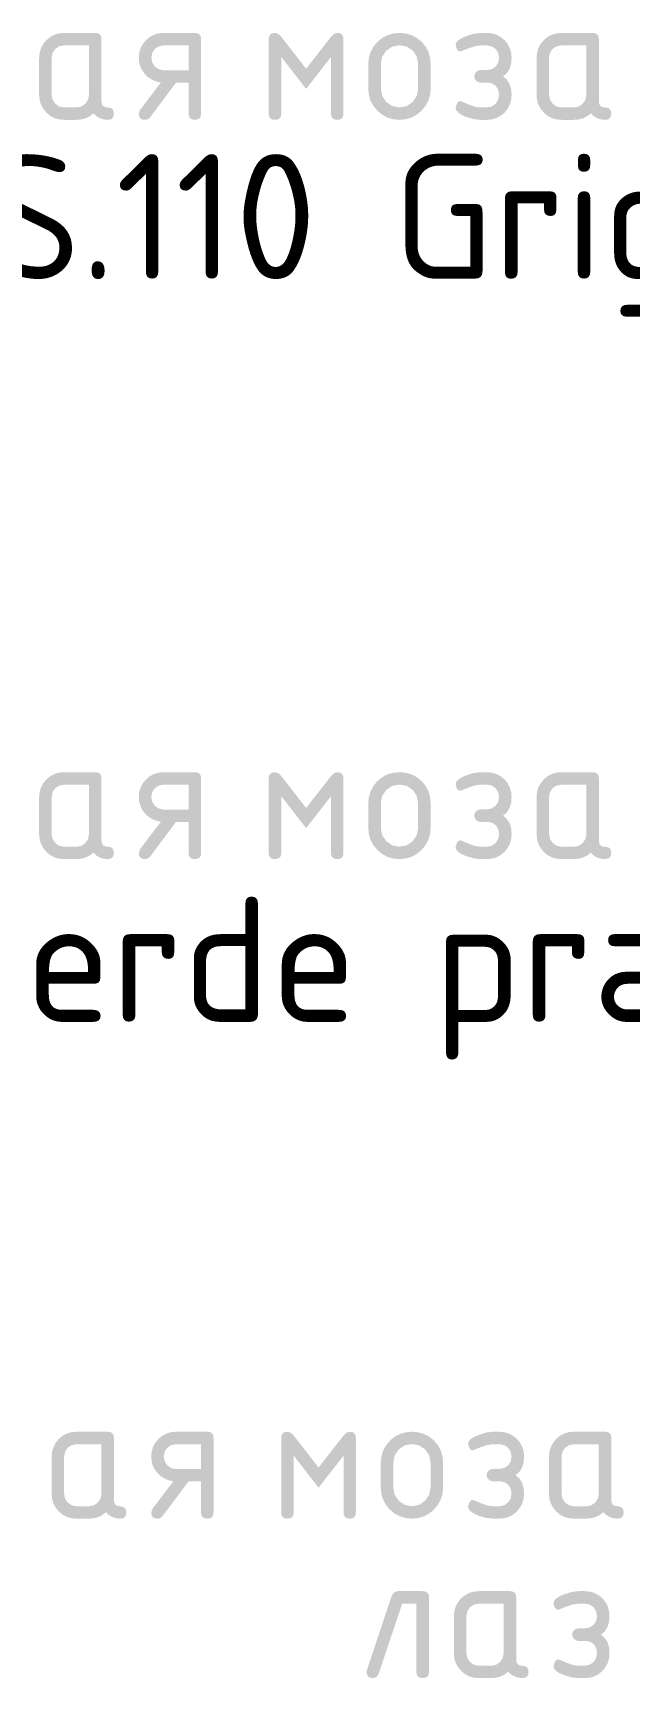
# Model space of a CAD drawing. Header units: millimetres. Extents: x -546 to 1681, y -650 to 1730.
# Drawn here: x 1087.78 to 1102.28, y 694.19 to 734.24 of the extents above; entities that cross this region are included whole.
import ezdxf

# ---------------------------------------------------------------- set-up
doc = ezdxf.new("R2010")
doc.units = ezdxf.units.MM

msp = doc.modelspace()

# ---------------------------------------------------------------- hatches: boundary and pattern name
h = msp.add_hatch(color=7)
h.paths.add_polyline_path([(1089.145, 733.94), (1088.539, 733.94), (1088.422, 733.918), (1088.323, 733.855), (1088.26, 733.757), (1088.238, 733.64), (1088.238, 732.734), (1088.261, 732.618), (1088.328, 732.518), (1088.425, 732.451), (1088.539, 732.429), (1088.844, 732.429), (1088.959, 732.451), (1089.055, 732.518), (1089.122, 732.616), (1089.145, 732.734)])
h.paths.add_polyline_path([(1089.75, 732.277), (1089.74, 732.21), (1089.712, 732.164), (1089.666, 732.137), (1089.601, 732.128), (1089.499, 732.138), (1089.407, 732.167), (1089.326, 732.216), (1089.254, 732.285), (1089.165, 732.216), (1089.066, 732.167), (1088.96, 732.138), (1088.844, 732.128), (1088.539, 732.128), (1088.417, 732.139), (1088.305, 732.171), (1088.203, 732.225), (1088.112, 732.302), (1088.034, 732.395), (1087.978, 732.497), (1087.945, 732.61), (1087.933, 732.734), (1087.933, 733.64), (1087.945, 733.762), (1087.978, 733.875), (1088.034, 733.978), (1088.112, 734.071), (1088.203, 734.147), (1088.305, 734.201), (1088.417, 734.234), (1088.539, 734.245), (1089.297, 734.245), (1089.364, 734.236), (1089.411, 734.207), (1089.44, 734.161), (1089.449, 734.097), (1089.449, 732.581), (1089.459, 732.515), (1089.487, 732.467), (1089.535, 732.438), (1089.601, 732.429), (1089.666, 732.419), (1089.712, 732.391), (1089.74, 732.343)])
h = msp.add_hatch(color=7)
h.paths.add_polyline_path([(1090.894, 733.038), (1090.784, 733.062), (1090.682, 733.103), (1090.59, 733.161), (1090.509, 733.237), (1090.442, 733.327), (1090.394, 733.423), (1090.366, 733.527), (1090.356, 733.64), (1090.367, 733.762), (1090.401, 733.875), (1090.456, 733.978), (1090.534, 734.071), (1090.625, 734.147), (1090.727, 734.201), (1090.839, 734.234), (1090.962, 734.245), (1091.719, 734.245), (1091.786, 734.236), (1091.834, 734.207), (1091.862, 734.161), (1091.872, 734.097), (1091.872, 732.277), (1091.862, 732.21), (1091.834, 732.164), (1091.786, 732.137), (1091.719, 732.128), (1091.653, 732.137), (1091.605, 732.164), (1091.577, 732.21), (1091.567, 732.277), (1091.567, 733.035), (1091.262, 733.035), (1090.631, 732.188), (1090.576, 732.142), (1090.509, 732.128), (1090.442, 732.137), (1090.394, 732.164), (1090.366, 732.21), (1090.356, 732.277), (1090.386, 732.37)])
h.paths.add_polyline_path([(1090.661, 733.64), (1090.683, 733.524), (1090.75, 733.424), (1090.848, 733.357), (1090.962, 733.335), (1091.567, 733.335), (1091.567, 733.94), (1090.962, 733.94), (1090.844, 733.918), (1090.746, 733.855), (1090.683, 733.757)])
h = msp.add_hatch(color=7)
h.dxf.hatch_style = 2
h.paths.add_polyline_path([(1094.426, 732.882), (1093.821, 733.661), (1093.821, 732.277), (1093.811, 732.21), (1093.783, 732.164), (1093.735, 732.137), (1093.668, 732.128), (1093.602, 732.137), (1093.554, 732.164), (1093.525, 732.21), (1093.516, 732.277), (1093.516, 734.097), (1093.525, 734.161), (1093.554, 734.207), (1093.602, 734.236), (1093.668, 734.245), (1093.745, 734.222), (1093.821, 734.152), (1094.426, 733.373), (1095.032, 734.152), (1095.108, 734.222), (1095.184, 734.245), (1095.248, 734.236), (1095.295, 734.207), (1095.323, 734.161), (1095.332, 734.097), (1095.332, 732.277), (1095.323, 732.21), (1095.295, 732.164), (1095.248, 732.137), (1095.184, 732.128), (1095.117, 732.137), (1095.07, 732.164), (1095.041, 732.21), (1095.032, 732.277), (1095.032, 733.661)])
h = msp.add_hatch(color=7)
h.paths.add_polyline_path([(1095.938, 732.882), (1095.938, 733.487), (1095.952, 733.64), (1095.993, 733.78), (1096.062, 733.908), (1096.159, 734.025), (1096.275, 734.122), (1096.404, 734.19), (1096.544, 734.231), (1096.696, 734.245), (1096.849, 734.231), (1096.989, 734.191), (1097.117, 734.123), (1097.234, 734.029), (1097.331, 733.912), (1097.4, 733.784), (1097.441, 733.642), (1097.454, 733.487), (1097.454, 732.882), (1097.44, 732.732), (1097.397, 732.593), (1097.327, 732.465), (1097.23, 732.348), (1097.115, 732.252), (1096.987, 732.183), (1096.847, 732.142), (1096.696, 732.128), (1096.544, 732.142), (1096.404, 732.183), (1096.275, 732.252), (1096.159, 732.348), (1096.062, 732.465), (1095.993, 732.593), (1095.952, 732.732)])
h.paths.add_polyline_path([(1097.149, 732.886), (1097.149, 733.491), (1097.117, 733.665), (1097.018, 733.813), (1096.871, 733.912), (1096.696, 733.945), (1096.521, 733.912), (1096.374, 733.813), (1096.275, 733.665), (1096.243, 733.491), (1096.243, 732.886), (1096.275, 732.709), (1096.374, 732.564), (1096.521, 732.463), (1096.696, 732.429), (1096.871, 732.463), (1097.018, 732.564), (1097.117, 732.711)])
h = msp.add_hatch(color=7)
h.dxf.hatch_style = 2
h.paths.add_polyline_path([(1099.118, 732.734), (1099.099, 732.859), (1099.038, 732.954), (1098.962, 733.008), (1098.861, 733.035), (1098.666, 733.035), (1098.603, 733.05), (1098.56, 733.081), (1098.526, 733.129), (1098.513, 733.187), (1098.526, 733.248), (1098.56, 733.297), (1098.62, 733.331), (1098.708, 733.343), (1098.755, 733.343), (1098.805, 733.339), (1098.939, 733.361), (1099.038, 733.428), (1099.099, 733.523), (1099.118, 733.64), (1099.098, 733.757), (1099.034, 733.855), (1098.936, 733.92), (1098.818, 733.94), (1098.666, 733.94), (1098.526, 733.921), (1098.357, 733.864), (1098.276, 733.831), (1098.218, 733.807), (1098.184, 733.793), (1098.133, 733.801), (1098.094, 733.843), (1098.06, 733.948), (1098.076, 734.007), (1098.123, 734.063), (1098.201, 734.115), (1098.31, 734.164), (1098.501, 734.225), (1098.666, 734.245), (1098.818, 734.245), (1098.94, 734.234), (1099.053, 734.201), (1099.156, 734.147), (1099.25, 734.071), (1099.325, 733.978), (1099.379, 733.875), (1099.412, 733.762), (1099.423, 733.64), (1099.411, 733.492), (1099.372, 733.367), (1099.307, 733.265), (1099.216, 733.187), (1099.307, 733.108), (1099.372, 733.006), (1099.411, 732.881), (1099.423, 732.734), (1099.412, 732.611), (1099.379, 732.499), (1099.325, 732.396), (1099.25, 732.302), (1099.156, 732.225), (1099.053, 732.171), (1098.94, 732.139), (1098.818, 732.128), (1098.666, 732.128), (1098.497, 732.147), (1098.306, 732.204), (1098.198, 732.254), (1098.121, 732.307), (1098.075, 732.364), (1098.06, 732.425), (1098.094, 732.531), (1098.133, 732.571), (1098.179, 732.585), (1098.192, 732.581), (1098.227, 732.566), (1098.283, 732.542), (1098.361, 732.509), (1098.526, 732.448), (1098.666, 732.429), (1098.818, 732.429), (1098.936, 732.451), (1099.034, 732.518), (1099.097, 732.616)])
h = msp.add_hatch(color=7)
h.paths.add_polyline_path([(1101.241, 733.94), (1100.635, 733.94), (1100.518, 733.918), (1100.419, 733.855), (1100.356, 733.757), (1100.334, 733.64), (1100.334, 732.734), (1100.357, 732.618), (1100.424, 732.518), (1100.521, 732.451), (1100.635, 732.429), (1100.94, 732.429), (1101.055, 732.451), (1101.151, 732.518), (1101.218, 732.616), (1101.241, 732.734)])
h.paths.add_polyline_path([(1101.846, 732.277), (1101.836, 732.21), (1101.808, 732.164), (1101.762, 732.137), (1101.697, 732.128), (1101.595, 732.138), (1101.503, 732.167), (1101.422, 732.216), (1101.35, 732.285), (1101.261, 732.216), (1101.162, 732.167), (1101.056, 732.138), (1100.94, 732.128), (1100.635, 732.128), (1100.513, 732.139), (1100.401, 732.171), (1100.299, 732.225), (1100.208, 732.302), (1100.13, 732.395), (1100.074, 732.497), (1100.041, 732.61), (1100.03, 732.734), (1100.03, 733.64), (1100.041, 733.762), (1100.074, 733.875), (1100.13, 733.978), (1100.208, 734.071), (1100.299, 734.147), (1100.401, 734.201), (1100.513, 734.234), (1100.635, 734.245), (1101.393, 734.245), (1101.46, 734.236), (1101.507, 734.207), (1101.536, 734.161), (1101.545, 734.097), (1101.545, 732.581), (1101.555, 732.515), (1101.583, 732.467), (1101.631, 732.438), (1101.697, 732.429), (1101.762, 732.419), (1101.808, 732.391), (1101.836, 732.343)])
h = msp.add_hatch(color=7)
h.paths.add_polyline_path([(1089.144, 715.94), (1088.539, 715.94), (1088.421, 715.918), (1088.323, 715.855), (1088.26, 715.757), (1088.238, 715.64), (1088.238, 714.733), (1088.261, 714.618), (1088.328, 714.518), (1088.425, 714.451), (1088.539, 714.429), (1088.844, 714.429), (1088.959, 714.451), (1089.055, 714.518), (1089.122, 714.616), (1089.144, 714.733)])
h.paths.add_polyline_path([(1089.75, 714.276), (1089.74, 714.21), (1089.712, 714.164), (1089.666, 714.137), (1089.601, 714.128), (1089.499, 714.138), (1089.407, 714.167), (1089.326, 714.216), (1089.254, 714.285), (1089.165, 714.216), (1089.066, 714.167), (1088.96, 714.138), (1088.844, 714.128), (1088.539, 714.128), (1088.417, 714.139), (1088.305, 714.171), (1088.203, 714.225), (1088.112, 714.302), (1088.034, 714.395), (1087.978, 714.497), (1087.945, 714.609), (1087.933, 714.733), (1087.933, 715.64), (1087.945, 715.762), (1087.978, 715.874), (1088.034, 715.978), (1088.112, 716.071), (1088.203, 716.146), (1088.305, 716.201), (1088.417, 716.234), (1088.539, 716.245), (1089.297, 716.245), (1089.363, 716.235), (1089.411, 716.207), (1089.44, 716.161), (1089.449, 716.097), (1089.449, 714.581), (1089.459, 714.514), (1089.487, 714.467), (1089.535, 714.438), (1089.601, 714.429), (1089.666, 714.419), (1089.712, 714.391), (1089.74, 714.343)])
h = msp.add_hatch(color=7)
h.paths.add_polyline_path([(1090.894, 715.038), (1090.784, 715.062), (1090.682, 715.103), (1090.59, 715.161), (1090.509, 715.237), (1090.442, 715.326), (1090.394, 715.423), (1090.366, 715.527), (1090.356, 715.64), (1090.367, 715.762), (1090.401, 715.874), (1090.456, 715.978), (1090.534, 716.071), (1090.625, 716.146), (1090.727, 716.201), (1090.839, 716.234), (1090.962, 716.245), (1091.719, 716.245), (1091.786, 716.235), (1091.834, 716.207), (1091.862, 716.161), (1091.872, 716.097), (1091.872, 714.276), (1091.862, 714.21), (1091.834, 714.164), (1091.786, 714.137), (1091.719, 714.128), (1091.653, 714.137), (1091.605, 714.164), (1091.577, 714.21), (1091.567, 714.276), (1091.567, 715.034), (1091.262, 715.034), (1090.631, 714.188), (1090.576, 714.142), (1090.509, 714.128), (1090.442, 714.137), (1090.394, 714.164), (1090.366, 714.21), (1090.356, 714.276), (1090.386, 714.37)])
h.paths.add_polyline_path([(1090.661, 715.64), (1090.683, 715.523), (1090.75, 715.423), (1090.848, 715.357), (1090.962, 715.335), (1091.567, 715.335), (1091.567, 715.94), (1090.962, 715.94), (1090.844, 715.918), (1090.746, 715.855), (1090.683, 715.757)])
h = msp.add_hatch(color=7)
h.dxf.hatch_style = 2
h.paths.add_polyline_path([(1094.426, 714.882), (1093.821, 715.661), (1093.821, 714.276), (1093.811, 714.21), (1093.783, 714.164), (1093.735, 714.137), (1093.668, 714.128), (1093.602, 714.137), (1093.554, 714.164), (1093.525, 714.21), (1093.516, 714.276), (1093.516, 716.097), (1093.525, 716.161), (1093.554, 716.207), (1093.602, 716.235), (1093.668, 716.245), (1093.745, 716.222), (1093.821, 716.152), (1094.426, 715.373), (1095.032, 716.152), (1095.108, 716.222), (1095.184, 716.245), (1095.248, 716.235), (1095.295, 716.207), (1095.323, 716.161), (1095.332, 716.097), (1095.332, 714.276), (1095.323, 714.21), (1095.295, 714.164), (1095.248, 714.137), (1095.184, 714.128), (1095.117, 714.137), (1095.07, 714.164), (1095.041, 714.21), (1095.032, 714.276), (1095.032, 715.661)])
h = msp.add_hatch(color=7)
h.paths.add_polyline_path([(1095.938, 714.882), (1095.938, 715.487), (1095.952, 715.639), (1095.993, 715.78), (1096.062, 715.908), (1096.159, 716.025), (1096.275, 716.122), (1096.404, 716.19), (1096.544, 716.231), (1096.696, 716.245), (1096.849, 716.231), (1096.989, 716.191), (1097.117, 716.123), (1097.234, 716.029), (1097.331, 715.912), (1097.4, 715.783), (1097.441, 715.642), (1097.454, 715.487), (1097.454, 714.882), (1097.44, 714.732), (1097.397, 714.593), (1097.327, 714.465), (1097.23, 714.348), (1097.115, 714.251), (1096.987, 714.183), (1096.847, 714.142), (1096.696, 714.128), (1096.544, 714.142), (1096.404, 714.183), (1096.275, 714.251), (1096.159, 714.348), (1096.062, 714.465), (1095.993, 714.593), (1095.952, 714.732)])
h.paths.add_polyline_path([(1097.149, 714.886), (1097.149, 715.491), (1097.117, 715.665), (1097.018, 715.813), (1096.871, 715.912), (1096.696, 715.944), (1096.521, 715.912), (1096.374, 715.813), (1096.275, 715.665), (1096.243, 715.491), (1096.243, 714.886), (1096.275, 714.709), (1096.374, 714.564), (1096.521, 714.463), (1096.696, 714.429), (1096.871, 714.463), (1097.018, 714.564), (1097.117, 714.711)])
h = msp.add_hatch(color=7)
h.dxf.hatch_style = 2
h.paths.add_polyline_path([(1099.118, 714.733), (1099.099, 714.859), (1099.038, 714.954), (1098.962, 715.008), (1098.861, 715.034), (1098.666, 715.034), (1098.603, 715.049), (1098.56, 715.081), (1098.526, 715.129), (1098.513, 715.186), (1098.526, 715.248), (1098.56, 715.297), (1098.62, 715.331), (1098.708, 715.343), (1098.755, 715.343), (1098.805, 715.339), (1098.939, 715.361), (1099.038, 715.428), (1099.099, 715.523), (1099.118, 715.64), (1099.098, 715.757), (1099.034, 715.855), (1098.936, 715.92), (1098.818, 715.94), (1098.666, 715.94), (1098.526, 715.921), (1098.357, 715.864), (1098.276, 715.831), (1098.218, 715.807), (1098.184, 715.793), (1098.133, 715.801), (1098.094, 715.842), (1098.06, 715.948), (1098.076, 716.007), (1098.123, 716.063), (1098.201, 716.115), (1098.31, 716.164), (1098.501, 716.225), (1098.666, 716.245), (1098.818, 716.245), (1098.94, 716.234), (1099.053, 716.201), (1099.156, 716.146), (1099.25, 716.071), (1099.325, 715.978), (1099.379, 715.874), (1099.412, 715.762), (1099.423, 715.64), (1099.411, 715.492), (1099.372, 715.367), (1099.307, 715.265), (1099.216, 715.186), (1099.307, 715.108), (1099.372, 715.006), (1099.411, 714.881), (1099.423, 714.733), (1099.412, 714.611), (1099.379, 714.499), (1099.325, 714.395), (1099.25, 714.302), (1099.156, 714.225), (1099.053, 714.171), (1098.94, 714.139), (1098.818, 714.128), (1098.666, 714.128), (1098.497, 714.147), (1098.306, 714.204), (1098.198, 714.253), (1098.121, 714.306), (1098.075, 714.363), (1098.06, 714.425), (1098.094, 714.531), (1098.133, 714.57), (1098.179, 714.585), (1098.192, 714.58), (1098.227, 714.566), (1098.283, 714.542), (1098.361, 714.509), (1098.526, 714.448), (1098.666, 714.429), (1098.818, 714.429), (1098.936, 714.451), (1099.034, 714.518), (1099.097, 714.616)])
h = msp.add_hatch(color=7)
h.paths.add_polyline_path([(1101.241, 715.94), (1100.635, 715.94), (1100.518, 715.918), (1100.419, 715.855), (1100.356, 715.757), (1100.334, 715.64), (1100.334, 714.733), (1100.357, 714.618), (1100.424, 714.518), (1100.521, 714.451), (1100.635, 714.429), (1100.94, 714.429), (1101.055, 714.451), (1101.151, 714.518), (1101.218, 714.616), (1101.241, 714.733)])
h.paths.add_polyline_path([(1101.846, 714.276), (1101.836, 714.21), (1101.808, 714.164), (1101.762, 714.137), (1101.697, 714.128), (1101.595, 714.138), (1101.503, 714.167), (1101.422, 714.216), (1101.35, 714.285), (1101.261, 714.216), (1101.162, 714.167), (1101.056, 714.138), (1100.94, 714.128), (1100.635, 714.128), (1100.513, 714.139), (1100.401, 714.171), (1100.299, 714.225), (1100.208, 714.302), (1100.13, 714.395), (1100.074, 714.497), (1100.041, 714.609), (1100.03, 714.733), (1100.03, 715.64), (1100.041, 715.762), (1100.074, 715.874), (1100.13, 715.978), (1100.208, 716.071), (1100.299, 716.146), (1100.401, 716.201), (1100.513, 716.234), (1100.635, 716.245), (1101.393, 716.245), (1101.46, 716.235), (1101.507, 716.207), (1101.536, 716.161), (1101.545, 716.097), (1101.545, 714.581), (1101.555, 714.514), (1101.583, 714.467), (1101.631, 714.438), (1101.697, 714.429), (1101.762, 714.419), (1101.808, 714.391), (1101.836, 714.343)])
h = msp.add_hatch(color=7)
h.paths.add_polyline_path([(1089.447, 699.881), (1088.842, 699.881), (1088.724, 699.859), (1088.626, 699.796), (1088.563, 699.698), (1088.541, 699.581), (1088.541, 698.675), (1088.563, 698.559), (1088.63, 698.459), (1088.728, 698.392), (1088.842, 698.37), (1089.146, 698.37), (1089.262, 698.392), (1089.358, 698.459), (1089.425, 698.557), (1089.447, 698.675)])
h.paths.add_polyline_path([(1090.052, 698.218), (1090.043, 698.151), (1090.015, 698.105), (1089.968, 698.078), (1089.904, 698.069), (1089.802, 698.079), (1089.71, 698.108), (1089.628, 698.157), (1089.557, 698.226), (1089.467, 698.157), (1089.369, 698.108), (1089.262, 698.079), (1089.146, 698.069), (1088.842, 698.069), (1088.719, 698.08), (1088.607, 698.112), (1088.505, 698.166), (1088.414, 698.243), (1088.336, 698.336), (1088.281, 698.438), (1088.247, 698.551), (1088.236, 698.675), (1088.236, 699.581), (1088.247, 699.703), (1088.281, 699.816), (1088.336, 699.919), (1088.414, 700.012), (1088.505, 700.088), (1088.607, 700.142), (1088.719, 700.175), (1088.842, 700.186), (1089.599, 700.186), (1089.666, 700.177), (1089.714, 700.148), (1089.742, 700.102), (1089.752, 700.038), (1089.752, 698.522), (1089.761, 698.456), (1089.79, 698.408), (1089.838, 698.379), (1089.904, 698.37), (1089.968, 698.36), (1090.015, 698.332), (1090.043, 698.284)])
h = msp.add_hatch(color=7)
h.paths.add_polyline_path([(1091.197, 698.979), (1091.086, 699.003), (1090.985, 699.044), (1090.893, 699.102), (1090.811, 699.178), (1090.744, 699.268), (1090.697, 699.364), (1090.668, 699.468), (1090.659, 699.581), (1090.67, 699.703), (1090.703, 699.816), (1090.759, 699.919), (1090.837, 700.012), (1090.928, 700.088), (1091.03, 700.142), (1091.142, 700.175), (1091.264, 700.186), (1092.022, 700.186), (1092.089, 700.177), (1092.136, 700.148), (1092.165, 700.102), (1092.174, 700.038), (1092.174, 698.218), (1092.165, 698.151), (1092.136, 698.105), (1092.089, 698.078), (1092.022, 698.069), (1091.955, 698.078), (1091.908, 698.105), (1091.879, 698.151), (1091.87, 698.218), (1091.87, 698.976), (1091.565, 698.976), (1090.934, 698.129), (1090.879, 698.083), (1090.811, 698.069), (1090.744, 698.078), (1090.697, 698.105), (1090.668, 698.151), (1090.659, 698.218), (1090.688, 698.311)])
h.paths.add_polyline_path([(1090.963, 699.581), (1090.986, 699.465), (1091.053, 699.365), (1091.15, 699.298), (1091.264, 699.276), (1091.87, 699.276), (1091.87, 699.881), (1091.264, 699.881), (1091.147, 699.859), (1091.048, 699.796), (1090.985, 699.698)])
h = msp.add_hatch(color=7)
h.dxf.hatch_style = 2
h.paths.add_polyline_path([(1094.729, 698.823), (1094.124, 699.602), (1094.124, 698.218), (1094.114, 698.151), (1094.086, 698.105), (1094.038, 698.078), (1093.971, 698.069), (1093.905, 698.078), (1093.857, 698.105), (1093.828, 698.151), (1093.819, 698.218), (1093.819, 700.038), (1093.828, 700.102), (1093.857, 700.148), (1093.905, 700.177), (1093.971, 700.186), (1094.048, 700.163), (1094.124, 700.093), (1094.729, 699.314), (1095.335, 700.093), (1095.411, 700.163), (1095.487, 700.186), (1095.551, 700.177), (1095.598, 700.148), (1095.626, 700.102), (1095.635, 700.038), (1095.635, 698.218), (1095.626, 698.151), (1095.598, 698.105), (1095.551, 698.078), (1095.487, 698.069), (1095.42, 698.078), (1095.373, 698.105), (1095.344, 698.151), (1095.335, 698.218), (1095.335, 699.602)])
h = msp.add_hatch(color=7)
h.paths.add_polyline_path([(1096.241, 698.823), (1096.241, 699.428), (1096.255, 699.581), (1096.296, 699.721), (1096.365, 699.849), (1096.462, 699.966), (1096.578, 700.063), (1096.707, 700.131), (1096.847, 700.172), (1096.999, 700.186), (1097.152, 700.172), (1097.292, 700.132), (1097.42, 700.064), (1097.537, 699.97), (1097.634, 699.853), (1097.702, 699.725), (1097.744, 699.583), (1097.757, 699.428), (1097.757, 698.823), (1097.743, 698.673), (1097.7, 698.534), (1097.63, 698.406), (1097.533, 698.289), (1097.418, 698.193), (1097.29, 698.124), (1097.15, 698.083), (1096.999, 698.069), (1096.847, 698.083), (1096.707, 698.124), (1096.578, 698.193), (1096.462, 698.289), (1096.365, 698.406), (1096.296, 698.534), (1096.255, 698.673)])
h.paths.add_polyline_path([(1097.452, 698.827), (1097.452, 699.432), (1097.42, 699.606), (1097.321, 699.754), (1097.174, 699.853), (1096.999, 699.886), (1096.824, 699.853), (1096.677, 699.754), (1096.578, 699.606), (1096.546, 699.432), (1096.546, 698.827), (1096.578, 698.65), (1096.677, 698.505), (1096.824, 698.404), (1096.999, 698.37), (1097.174, 698.404), (1097.321, 698.505), (1097.42, 698.652)])
h = msp.add_hatch(color=7)
h.dxf.hatch_style = 2
h.paths.add_polyline_path([(1099.421, 698.675), (1099.402, 698.8), (1099.341, 698.895), (1099.265, 698.949), (1099.163, 698.976), (1098.969, 698.976), (1098.906, 698.991), (1098.863, 699.022), (1098.828, 699.07), (1098.816, 699.128), (1098.828, 699.189), (1098.863, 699.238), (1098.922, 699.272), (1099.011, 699.284), (1099.058, 699.284), (1099.108, 699.28), (1099.242, 699.302), (1099.341, 699.369), (1099.402, 699.464), (1099.421, 699.581), (1099.401, 699.698), (1099.337, 699.796), (1099.239, 699.861), (1099.121, 699.881), (1098.969, 699.881), (1098.828, 699.862), (1098.66, 699.805), (1098.579, 699.772), (1098.521, 699.748), (1098.487, 699.734), (1098.436, 699.742), (1098.397, 699.784), (1098.363, 699.889), (1098.379, 699.948), (1098.426, 700.004), (1098.504, 700.056), (1098.613, 700.105), (1098.803, 700.166), (1098.969, 700.186), (1099.121, 700.186), (1099.243, 700.175), (1099.356, 700.142), (1099.459, 700.088), (1099.553, 700.012), (1099.628, 699.919), (1099.682, 699.816), (1099.715, 699.703), (1099.726, 699.581), (1099.713, 699.433), (1099.675, 699.308), (1099.61, 699.206), (1099.519, 699.128), (1099.61, 699.049), (1099.675, 698.947), (1099.713, 698.822), (1099.726, 698.675), (1099.715, 698.552), (1099.682, 698.44), (1099.628, 698.337), (1099.553, 698.243), (1099.459, 698.166), (1099.356, 698.112), (1099.243, 698.08), (1099.121, 698.069), (1098.969, 698.069), (1098.8, 698.088), (1098.609, 698.145), (1098.501, 698.195), (1098.424, 698.248), (1098.378, 698.305), (1098.363, 698.366), (1098.397, 698.472), (1098.436, 698.512), (1098.482, 698.526), (1098.495, 698.522), (1098.53, 698.507), (1098.586, 698.483), (1098.664, 698.45), (1098.829, 698.389), (1098.969, 698.37), (1099.121, 698.37), (1099.239, 698.392), (1099.337, 698.459), (1099.4, 698.557)])
h = msp.add_hatch(color=7)
h.paths.add_polyline_path([(1101.543, 699.881), (1100.938, 699.881), (1100.82, 699.859), (1100.722, 699.796), (1100.659, 699.698), (1100.637, 699.581), (1100.637, 698.675), (1100.659, 698.559), (1100.726, 698.459), (1100.824, 698.392), (1100.938, 698.37), (1101.242, 698.37), (1101.358, 698.392), (1101.454, 698.459), (1101.521, 698.557), (1101.543, 698.675)])
h.paths.add_polyline_path([(1102.149, 698.218), (1102.139, 698.151), (1102.111, 698.105), (1102.065, 698.078), (1102, 698.069), (1101.898, 698.079), (1101.806, 698.108), (1101.725, 698.157), (1101.653, 698.226), (1101.563, 698.157), (1101.465, 698.108), (1101.358, 698.079), (1101.242, 698.069), (1100.938, 698.069), (1100.816, 698.08), (1100.703, 698.112), (1100.601, 698.166), (1100.51, 698.243), (1100.433, 698.336), (1100.377, 698.438), (1100.343, 698.551), (1100.332, 698.675), (1100.332, 699.581), (1100.343, 699.703), (1100.377, 699.816), (1100.433, 699.919), (1100.51, 700.012), (1100.601, 700.088), (1100.703, 700.142), (1100.816, 700.175), (1100.938, 700.186), (1101.695, 700.186), (1101.762, 700.177), (1101.81, 700.148), (1101.839, 700.102), (1101.848, 700.038), (1101.848, 698.522), (1101.858, 698.456), (1101.886, 698.408), (1101.934, 698.379), (1102, 698.37), (1102.065, 698.36), (1102.111, 698.332), (1102.139, 698.284)])
h = msp.add_hatch(color=7)
h.dxf.hatch_style = 2
h.paths.add_polyline_path([(1096.655, 696.304), (1097.261, 696.304), (1097.327, 696.294), (1097.375, 696.266), (1097.404, 696.22), (1097.413, 696.155), (1097.413, 694.335), (1097.404, 694.269), (1097.375, 694.223), (1097.327, 694.196), (1097.261, 694.187), (1097.194, 694.196), (1097.146, 694.223), (1097.118, 694.269), (1097.108, 694.335), (1097.108, 695.999), (1096.761, 695.999), (1096.189, 694.288), (1096.139, 694.212), (1096.05, 694.187), (1095.983, 694.196), (1095.935, 694.225), (1095.907, 694.273), (1095.897, 694.339), (1095.906, 694.386), (1096.503, 696.181), (1096.563, 696.274)])
h = msp.add_hatch(color=7)
h.paths.add_polyline_path([(1099.23, 695.999), (1098.625, 695.999), (1098.507, 695.977), (1098.409, 695.914), (1098.346, 695.816), (1098.324, 695.698), (1098.324, 694.792), (1098.346, 694.677), (1098.413, 694.577), (1098.511, 694.51), (1098.625, 694.487), (1098.929, 694.487), (1099.045, 694.51), (1099.141, 694.577), (1099.208, 694.675), (1099.23, 694.792)])
h.paths.add_polyline_path([(1099.835, 694.335), (1099.826, 694.269), (1099.798, 694.223), (1099.751, 694.196), (1099.687, 694.187), (1099.584, 694.197), (1099.493, 694.226), (1099.411, 694.274), (1099.34, 694.344), (1099.25, 694.274), (1099.152, 694.226), (1099.045, 694.197), (1098.929, 694.187), (1098.625, 694.187), (1098.502, 694.197), (1098.39, 694.229), (1098.288, 694.283), (1098.197, 694.361), (1098.119, 694.454), (1098.063, 694.556), (1098.03, 694.668), (1098.019, 694.792), (1098.019, 695.698), (1098.03, 695.821), (1098.063, 695.933), (1098.119, 696.036), (1098.197, 696.13), (1098.288, 696.205), (1098.39, 696.26), (1098.502, 696.293), (1098.625, 696.304), (1099.382, 696.304), (1099.449, 696.294), (1099.497, 696.266), (1099.525, 696.22), (1099.535, 696.155), (1099.535, 694.64), (1099.544, 694.573), (1099.573, 694.525), (1099.62, 694.497), (1099.687, 694.487), (1099.751, 694.478), (1099.798, 694.449), (1099.826, 694.402)])
h = msp.add_hatch(color=7)
h.dxf.hatch_style = 2
h.paths.add_polyline_path([(1101.5, 694.792), (1101.48, 694.918), (1101.419, 695.013), (1101.343, 695.067), (1101.242, 695.093), (1101.047, 695.093), (1100.984, 695.108), (1100.941, 695.139), (1100.907, 695.188), (1100.894, 695.245), (1100.907, 695.307), (1100.941, 695.356), (1101.001, 695.39), (1101.089, 695.402), (1101.136, 695.402), (1101.186, 695.397), (1101.32, 695.42), (1101.419, 695.487), (1101.48, 695.581), (1101.5, 695.698), (1101.479, 695.816), (1101.415, 695.914), (1101.317, 695.979), (1101.199, 695.999), (1101.047, 695.999), (1100.907, 695.98), (1100.738, 695.923), (1100.657, 695.889), (1100.599, 695.866), (1100.565, 695.851), (1100.514, 695.86), (1100.475, 695.901), (1100.441, 696.007), (1100.457, 696.066), (1100.504, 696.122), (1100.582, 696.174), (1100.691, 696.223), (1100.882, 696.284), (1101.047, 696.304), (1101.199, 696.304), (1101.321, 696.293), (1101.434, 696.26), (1101.537, 696.205), (1101.631, 696.13), (1101.706, 696.036), (1101.761, 695.933), (1101.793, 695.821), (1101.804, 695.698), (1101.792, 695.551), (1101.753, 695.426), (1101.688, 695.324), (1101.597, 695.245), (1101.688, 695.167), (1101.753, 695.065), (1101.792, 694.94), (1101.804, 694.792), (1101.793, 694.67), (1101.761, 694.557), (1101.706, 694.454), (1101.631, 694.361), (1101.537, 694.283), (1101.434, 694.229), (1101.321, 694.197), (1101.199, 694.187), (1101.047, 694.187), (1100.878, 694.206), (1100.687, 694.263), (1100.579, 694.312), (1100.502, 694.365), (1100.456, 694.422), (1100.441, 694.484), (1100.475, 694.589), (1100.514, 694.629), (1100.56, 694.644), (1100.573, 694.639), (1100.608, 694.625), (1100.664, 694.601), (1100.742, 694.568), (1100.907, 694.507), (1101.047, 694.487), (1101.199, 694.487), (1101.317, 694.51), (1101.415, 694.577), (1101.478, 694.675)])

# ---------------------------------------------------------------- texts
at = {"color": 7, "char_height": 3.04029, "attachment_point": 1}
for s, insert in [('{\\fGOSTCommon|b0|i0|c0|p0;litokol S.110 Grigio Perla}', (1073.854, 731.293)), ('{\\fGOSTCommon|b0|i0|c0|p0;litokol s.420 verde prato}', (1061.994, 713.205))]:
    msp.add_mtext(s, dxfattribs=dict(at, insert=insert))

doc.saveas('drawing.dxf')
